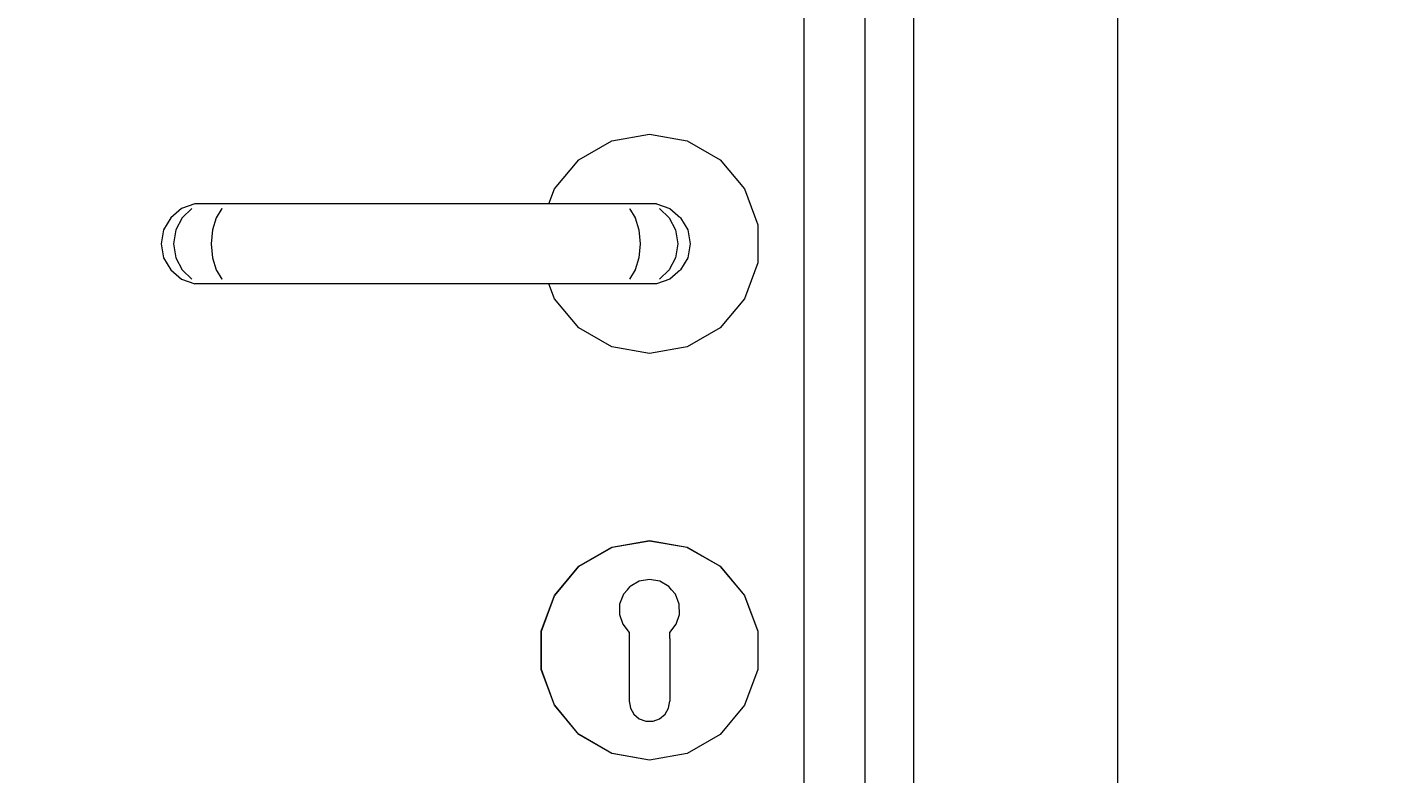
# Model space of a CAD drawing. Header units: millimetres. Extents: x -310 to 171125, y -3027 to 55843.
# Drawn here: x 130254.3 to 130587.9, y 36265.2 to 36448.9 of the extents above; entities that cross this region are included whole.
import ezdxf

# ---------------------------------------------------------------- set-up
doc = ezdxf.new("R2010")
doc.units = ezdxf.units.MM
doc.header["$MEASUREMENT"] = 0
doc.set_wipeout_variables(frame=1)
doc.linetypes.add('Wipeout_Contour', pattern=[1000, 0, -1000])
doc.layers.add('Dimensioning - General', color=7, linetype='Continuous')
doc.layers.add('Structural - Bearing', color=7, linetype='Continuous')
for name, color, linetype, lineweight, true_color in [('Dimensioning - General_Pen_No__61', 7, 'Continuous', 20, 0x6a6a6a), ('Dimensioning - General_Pen_No__88', 7, 'Continuous', 20, 0xfd4435), ('Structural - Bearing_Pen_No__82', 7, 'Continuous', 20, 0xaaaaaa)]:
    doc.layers.add(name, color=color, linetype=linetype, lineweight=lineweight, true_color=true_color)
doc.layers.get('0').off()
doc.styles.add('GENERATED_STYLE_6', font='calibril.ttf')
doc.dimstyles.new('GENERATED_STYLE__1', dxfattribs={"dimtxt": 195.999997, "dimasz": 106.4, "dimexe": 0.18, "dimexo": 0.0625, "dimgap": 0.09, "dimtad": 1, "dimdec": 0, "dimlfac": 0.1, "dimzin": 0, "dimdsep": 46, "dimtxsty": 'GENERATED_STYLE_6', "dimblk": 'ARROWHEAD_2', "dimblk1": 'ARROWHEAD_2', "dimblk2": 'ARROWHEAD_2', "dimcen": 0.09, "dimse1": 1, "dimse2": 1, "dimclrd": 256, "dimclre": 256, "dimclrt": 256, "dimadec": 0, "dimazin": 0, "dimtfac": 1, "dimtdec": 4, "dimtmove": 0, "dimatfit": 3, "dimfxl": 1, "dimtolj": 1, "dimtzin": 0, "dimarcsym": 0})

# ---------------------------------------------------------------- blocks, each defined once
blk = doc.blocks.new('*D97')
at = {"layer": 'Dimensioning - General_Pen_No__61', "color": 251, "linetype": 'Continuous', "lineweight": 20, "true_color": 0x6a6a6a, "transparency": 16777216}
for p, q in [((134582.88, 38036.02), (134722.88, 37955.19)), ((134757.88, 37995.6), (134547.88, 37995.6)), ((134652.88, 35295.6), (134652.88, 37995.6)), ((134582.88, 35336.02), (134722.88, 35255.19)), ((134757.88, 35295.6), (134547.88, 35295.6))]:
    blk.add_line(p, q, dxfattribs=at)
at = {"layer": 'Dimensioning - General_Pen_No__88', "color": 20, "lineweight": 20, "true_color": 0xfd4435, "transparency": 16777216, "char_height": 196, "attachment_point": 7, "rotation": 90, "style": 'GENERATED_STYLE_6'}
for s, insert in [('\\A1;{\\pql;\\fCalibri Light|b0|i0|c0|p34;20}', (134613.68, 37637.36)), ('\\A1;{\\pql;\\fCalibri Light|b0|i0|c0|p34;270}', (134613.68, 36407.27))]:
    blk.add_mtext(s, dxfattribs=dict(at, insert=insert))
blk = doc.blocks.new('ARROWHEAD_2')
at = {"color": 0, "linetype": 'Continuous', "lineweight": 0}
for p, q in [((-0.3781, -0.655), (0.3781, 0.655)), ((0, 0), (-1, 0))]:
    blk.add_line(p, q, dxfattribs=at)
blk = doc.blocks.new('*D140')
at = {"layer": 'Dimensioning - General_Pen_No__61', "color": 251, "linetype": 'Continuous', "lineweight": 20, "true_color": 0x6a6a6a, "transparency": 16777216}
for p, q in [((135132.88, 38036.02), (135272.88, 37955.19)), ((135307.88, 37995.6), (135097.88, 37995.6)), ((135202.88, 35295.6), (135202.88, 37995.6)), ((135132.88, 35336.02), (135272.88, 35255.19)), ((135307.88, 35295.6), (135097.88, 35295.6))]:
    blk.add_line(p, q, dxfattribs=at)
at = {"layer": 'Dimensioning - General_Pen_No__88', "color": 20, "lineweight": 20, "true_color": 0xfd4435, "transparency": 16777216, "char_height": 196, "attachment_point": 7, "rotation": 90, "style": 'GENERATED_STYLE_6'}
for s, insert in [('\\A1;{\\pql;\\fCalibri Light|b0|i0|c0|p34;20}', (135163.68, 37637.36)), ('\\A1;{\\pql;\\fCalibri Light|b0|i0|c0|p34;270}', (135163.68, 36407.27))]:
    blk.add_mtext(s, dxfattribs=dict(at, insert=insert))
blk = doc.blocks.new('*D162')
at = {"layer": 'Dimensioning - General_Pen_No__61', "color": 251, "linetype": 'Continuous', "lineweight": 20, "true_color": 0x6a6a6a, "transparency": 16777216}
for p, q in [((135682.88, 38236.02), (135822.88, 38155.19)), ((135857.88, 38195.6), (135647.88, 38195.6)), ((135752.88, 35295.6), (135752.88, 38195.6)), ((135682.88, 35336.02), (135822.88, 35255.19)), ((135857.88, 35295.6), (135647.88, 35295.6))]:
    blk.add_line(p, q, dxfattribs=at)
at = {"layer": 'Dimensioning - General_Pen_No__88', "color": 20, "lineweight": 20, "true_color": 0xfd4435, "transparency": 16777216, "insert": (135713.68, 36507.27), "char_height": 196, "attachment_point": 7, "rotation": 90, "style": 'GENERATED_STYLE_6'}
blk.add_mtext('\\A1;{\\pql;\\fCalibri Light|b0|i0|c0|p34;290}', dxfattribs=at)

msp = doc.modelspace()

# ---------------------------------------------------------------- wipeouts: each hides what was drawn before it
at = {"color": 254, "linetype": 'Wipeout_Contour', "lineweight": 0, "ltscale": 541849.057373}
msp.add_wipeout([(130460.21, 35395.6), (130472.21, 35395.6), (130472.21, 37482.6), (130460.21, 37470.6)], dxfattribs=at).dxf.layer = 'Structural - Bearing'
at = {"color": 254, "linetype": 'Wipeout_Contour', "lineweight": 0, "ltscale": 3655611.15110622}
msp.add_wipeout([(130382.5, 36385.76), (130383.83, 36382.1), (130389.85, 36374.92), (130397.97, 36370.23), (130407.21, 36368.6), (130416.44, 36370.23), (130424.56, 36374.92), (130430.59, 36382.1), (130433.8, 36390.92), (130433.8, 36400.29), (130430.59, 36409.1), (130424.56, 36416.29), (130416.44, 36420.98), (130407.21, 36422.6), (130397.97, 36420.98), (130389.85, 36416.29), (130383.83, 36409.1), (130382.5, 36405.45), (130408.94, 36405.45), (130412.21, 36404.26), (130414.87, 36402.03), (130416.6, 36399.02), (130417.21, 36395.6), (130416.6, 36392.18), (130414.87, 36389.18), (130412.21, 36386.94), (130408.94, 36385.76)], dxfattribs=at).dxf.layer = 'Structural - Bearing'
at = {"color": 254, "linetype": 'Wipeout_Contour', "lineweight": 0, "ltscale": 947515.724329}
msp.add_wipeout([(130389.92, 36316.21), (130399.84, 36304.39), (130399.82, 36304.44), (130399.88, 36307), (130400.79, 36309.39), (130401.78, 36310.53), (130398.01, 36320.88)], dxfattribs=at).dxf.layer = 'Structural - Bearing'
at = {"color": 254, "linetype": 'Wipeout_Contour', "lineweight": 0, "ltscale": 676758.233896}
msp.add_wipeout([(130402.21, 36289.65), (130389.92, 36275), (130398.01, 36270.33), (130402.35, 36282.27), (130402.21, 36283.1)], dxfattribs=at).dxf.layer = 'Structural - Bearing'

# ---------------------------------------------------------------- next in the draw order: linework, layer by layer
at = {"layer": 'Structural - Bearing_Pen_No__82', "color": 253, "linetype": 'Continuous', "lineweight": 20, "true_color": 0xaaaaaa}
for p, q in [((130397.97, 36420.98), (130407.21, 36422.6)), ((130407.21, 36422.6), (130416.44, 36420.98)), ((130389.85, 36416.29), (130397.97, 36420.98)), ((130416.44, 36420.98), (130424.56, 36416.29)), ((130383.83, 36409.1), (130389.85, 36416.29)), ((130424.56, 36416.29), (130430.59, 36409.1)), ((130430.59, 36409.1), (130433.8, 36400.29)), ((130433.8, 36400.29), (130433.8, 36390.92)), ((130433.8, 36390.92), (130430.59, 36382.1)), ((130389.85, 36374.92), (130383.83, 36382.1)), ((130430.59, 36382.1), (130424.56, 36374.92)), ((130397.97, 36370.23), (130389.85, 36374.92)), ((130424.56, 36374.92), (130416.44, 36370.23)), ((130407.21, 36368.6), (130397.97, 36370.23)), ((130416.44, 36370.23), (130407.21, 36368.6))]:
    msp.add_line(p, q, dxfattribs=at)

# ---------------------------------------------------------------- next in the draw order: wipeouts: each hides what was drawn before it
at = {"color": 254, "linetype": 'Wipeout_Contour', "lineweight": 0, "ltscale": 541985.60323}
msp.add_wipeout([(130522.21, 35395.6), (130522.21, 37532.6), (130472.21, 37482.6), (130472.21, 35395.6)], dxfattribs=at).dxf.layer = 'Structural - Bearing'
at = {"color": 254, "linetype": 'Wipeout_Contour', "lineweight": 0, "ltscale": 541785.456741}
msp.add_wipeout([(130445.21, 37455.6), (130445.21, 35395.6), (130460.21, 35395.6), (130460.21, 37455.6)], dxfattribs=at).dxf.layer = 'Structural - Bearing'
at = {"color": 254, "linetype": 'Wipeout_Contour', "lineweight": 0, "ltscale": 541581.811175}
msp.add_wipeout([(130408.94, 36405.45), (130406.76, 36405.45), (130409.68, 36404.26), (130412.21, 36404.26)], dxfattribs=at).dxf.layer = 'Structural - Bearing'
at = {"color": 254, "linetype": 'Wipeout_Contour', "lineweight": 0, "ltscale": 541593.105567}
msp.add_wipeout([(130414.16, 36395.6), (130413.62, 36392.18), (130416.6, 36392.18), (130417.21, 36395.6)], dxfattribs=at).dxf.layer = 'Structural - Bearing'
at = {"color": 254, "linetype": 'Wipeout_Contour', "lineweight": 0, "ltscale": 812135.669489}
msp.add_wipeout([(130389.92, 36316.21), (130383.91, 36309.05), (130402.21, 36298.49), (130402.21, 36300), (130400.63, 36302.02), (130399.84, 36304.39)], dxfattribs=at).dxf.layer = 'Structural - Bearing'
at = {"color": 254, "linetype": 'Wipeout_Contour', "lineweight": 0, "ltscale": 541395.483141}
msp.add_wipeout([(130383.91, 36282.15), (130389.92, 36275), (130402.21, 36289.65), (130402.21, 36292.72)], dxfattribs=at).dxf.layer = 'Structural - Bearing'

# ---------------------------------------------------------------- next in the draw order: linework, layer by layer
at = {"layer": 'Structural - Bearing_Pen_No__82', "color": 253, "linetype": 'Continuous', "lineweight": 20, "true_color": 0xaaaaaa}
for p, q in [((130522.21, 37532.6), (130522.21, 35395.6)), ((130472.21, 35395.6), (130472.21, 37482.6)), ((130460.21, 35395.6), (130460.21, 37470.6)), ((130445.21, 35395.6), (130445.21, 37455.6))]:
    msp.add_line(p, q, dxfattribs=at)

# ---------------------------------------------------------------- next in the draw order: wipeouts: each hides what was drawn before it
at = {"color": 254, "linetype": 'Wipeout_Contour', "lineweight": 0, "ltscale": 541590.785007}
msp.add_wipeout([(130409.68, 36404.26), (130412.07, 36402.03), (130414.87, 36402.03), (130412.21, 36404.26)], dxfattribs=at).dxf.layer = 'Structural - Bearing'
at = {"color": 254, "linetype": 'Wipeout_Contour', "lineweight": 0, "ltscale": 541585.397662}
msp.add_wipeout([(130413.62, 36392.18), (130412.07, 36389.18), (130414.87, 36389.18), (130416.6, 36392.18)], dxfattribs=at).dxf.layer = 'Structural - Bearing'
at = {"color": 254, "linetype": 'Wipeout_Contour', "lineweight": 0, "ltscale": 541429.494451}
msp.add_wipeout([(130389.85, 36316.29), (130389.92, 36316.21), (130398.01, 36320.88), (130397.97, 36320.98)], dxfattribs=at).dxf.layer = 'Structural - Bearing'
at = {"color": 254, "linetype": 'Wipeout_Contour', "lineweight": 0, "ltscale": 541392.508649}
msp.add_wipeout([(130402.21, 36294.72), (130380.72, 36290.93), (130383.91, 36282.15), (130402.21, 36292.72)], dxfattribs=at).dxf.layer = 'Structural - Bearing'

# ---------------------------------------------------------------- next in the draw order: wipeouts: each hides what was drawn before it
at = {"color": 254, "linetype": 'Wipeout_Contour', "lineweight": 0, "ltscale": 541564.305465}
msp.add_wipeout([(130400.61, 36405.45), (130402.3, 36404.26), (130409.68, 36404.26), (130406.76, 36405.45)], dxfattribs=at).dxf.layer = 'Structural - Bearing'
at = {"color": 254, "linetype": 'Wipeout_Contour', "lineweight": 0, "ltscale": 541595.986539}
msp.add_wipeout([(130412.07, 36402.03), (130413.62, 36399.02), (130416.6, 36399.02), (130414.87, 36402.03)], dxfattribs=at).dxf.layer = 'Structural - Bearing'
at = {"color": 254, "linetype": 'Wipeout_Contour', "lineweight": 0, "ltscale": 541574.561673}
msp.add_wipeout([(130409.68, 36386.94), (130412.21, 36386.94), (130414.87, 36389.18), (130412.07, 36389.18)], dxfattribs=at).dxf.layer = 'Structural - Bearing'
at = {"color": 254, "linetype": 'Wipeout_Contour', "lineweight": 0, "ltscale": 812193.52834}
msp.add_wipeout([(130402.46, 36311.33), (130404.69, 36312.59), (130407.21, 36313.03), (130407.21, 36322.5), (130398.01, 36320.88), (130401.78, 36310.53)], dxfattribs=at).dxf.layer = 'Structural - Bearing'
at = {"color": 254, "linetype": 'Wipeout_Contour', "lineweight": 0, "ltscale": 1082846.648923658}
msp.add_wipeout([(130402.51, 36281.39), (130402.35, 36282.27), (130398.01, 36270.33), (130407.21, 36268.7), (130407.21, 36278.18), (130406.34, 36278.18), (130404.71, 36278.77), (130403.38, 36279.89)], dxfattribs=at).dxf.layer = 'Structural - Bearing'

# ---------------------------------------------------------------- next in the draw order: wipeouts: each hides what was drawn before it
at = {"color": 254, "linetype": 'Wipeout_Contour', "lineweight": 0, "ltscale": 541570.503591}
msp.add_wipeout([(130402.3, 36404.26), (130403.67, 36402.03), (130412.07, 36402.03), (130409.68, 36404.26)], dxfattribs=at).dxf.layer = 'Structural - Bearing'
at = {"color": 254, "linetype": 'Wipeout_Contour', "lineweight": 0, "ltscale": 541596.783018}
msp.add_wipeout([(130413.62, 36399.02), (130414.16, 36395.6), (130417.21, 36395.6), (130416.6, 36399.02)], dxfattribs=at).dxf.layer = 'Structural - Bearing'
at = {"color": 254, "linetype": 'Wipeout_Contour', "lineweight": 0, "ltscale": 541561.909925}
msp.add_wipeout([(130412.21, 36386.94), (130409.68, 36386.94), (130406.76, 36385.76), (130408.94, 36385.76)], dxfattribs=at).dxf.layer = 'Structural - Bearing'
at = {"color": 254, "linetype": 'Wipeout_Contour', "lineweight": 0, "ltscale": 541466.25379}
msp.add_wipeout([(130407.21, 36322.6), (130397.97, 36320.98), (130398.01, 36320.88), (130407.21, 36322.5)], dxfattribs=at).dxf.layer = 'Structural - Bearing'
at = {"color": 254, "linetype": 'Wipeout_Contour', "lineweight": 0, "ltscale": 541403.959954}
msp.add_wipeout([(130383.91, 36309.05), (130380.72, 36300.28), (130402.21, 36296.49), (130402.21, 36298.49)], dxfattribs=at).dxf.layer = 'Structural - Bearing'
at = {"color": 254, "linetype": 'Wipeout_Contour', "lineweight": 0, "ltscale": 1082898.923368765}
msp.add_wipeout([(130408.08, 36278.18), (130407.21, 36278.18), (130407.21, 36268.7), (130416.41, 36270.33), (130412.06, 36282.27), (130411.91, 36281.39), (130411.04, 36279.89), (130409.71, 36278.77)], dxfattribs=at).dxf.layer = 'Structural - Bearing'
at = {"color": 254, "linetype": 'Wipeout_Contour', "lineweight": 0, "ltscale": 541380.187939}
msp.add_wipeout([(130397.97, 36270.23), (130398.01, 36270.33), (130389.92, 36275), (130389.85, 36274.92)], dxfattribs=at).dxf.layer = 'Structural - Bearing'

# ---------------------------------------------------------------- next in the draw order: linework, layer by layer
at = {"layer": 'Structural - Bearing_Pen_No__82', "color": 253, "linetype": 'Continuous', "lineweight": 20, "true_color": 0xaaaaaa}
for p, q in [((130408.94, 36405.45), (130406.76, 36405.45)), ((130408.94, 36405.45), (130412.21, 36404.26)), ((130416.6, 36399.02), (130417.21, 36395.6)), ((130417.21, 36395.6), (130416.6, 36392.18))]:
    msp.add_line(p, q, dxfattribs=at)

# ---------------------------------------------------------------- next in the draw order: wipeouts: each hides what was drawn before it
at = {"color": 254, "linetype": 'Wipeout_Contour', "lineweight": 0, "ltscale": 541534.310259}
msp.add_wipeout([(130392.44, 36405.45), (130392.87, 36404.26), (130402.3, 36404.26), (130400.61, 36405.45)], dxfattribs=at).dxf.layer = 'Structural - Bearing'
at = {"color": 254, "linetype": 'Wipeout_Contour', "lineweight": 0, "ltscale": 541573.639463}
msp.add_wipeout([(130412.07, 36402.03), (130403.67, 36402.03), (130404.57, 36399.02), (130413.62, 36399.02)], dxfattribs=at).dxf.layer = 'Structural - Bearing'
at = {"color": 254, "linetype": 'Wipeout_Contour', "lineweight": 0, "ltscale": 541569.651817}
msp.add_wipeout([(130414.16, 36395.6), (130404.88, 36395.6), (130404.57, 36392.18), (130413.62, 36392.18)], dxfattribs=at).dxf.layer = 'Structural - Bearing'
at = {"color": 254, "linetype": 'Wipeout_Contour', "lineweight": 0, "ltscale": 812236.916107}
msp.add_wipeout([(130409.73, 36312.59), (130411.95, 36311.33), (130412.64, 36310.53), (130416.41, 36320.88), (130407.21, 36322.5), (130407.21, 36313.03)], dxfattribs=at).dxf.layer = 'Structural - Bearing'
at = {"color": 254, "linetype": 'Wipeout_Contour', "lineweight": 0, "ltscale": 541395.927614}
msp.add_wipeout([(130383.83, 36309.1), (130383.91, 36309.05), (130389.92, 36316.21), (130389.85, 36316.29)], dxfattribs=at).dxf.layer = 'Structural - Bearing'
at = {"color": 254, "linetype": 'Wipeout_Contour', "lineweight": 0, "ltscale": 541395.298753}
msp.add_wipeout([(130380.72, 36290.93), (130402.21, 36294.72), (130402.21, 36296.49), (130380.72, 36300.28)], dxfattribs=at).dxf.layer = 'Structural - Bearing'
at = {"color": 254, "linetype": 'Wipeout_Contour', "lineweight": 0, "ltscale": 676840.068778}
msp.add_wipeout([(130424.5, 36275), (130412.21, 36289.65), (130412.21, 36283.1), (130412.06, 36282.27), (130416.41, 36270.33)], dxfattribs=at).dxf.layer = 'Structural - Bearing'
at = {"color": 254, "linetype": 'Wipeout_Contour', "lineweight": 0, "ltscale": 541359.329719}
msp.add_wipeout([(130389.85, 36274.92), (130389.92, 36275), (130383.91, 36282.15), (130383.83, 36282.1)], dxfattribs=at).dxf.layer = 'Structural - Bearing'
at = {"color": 254, "linetype": 'Wipeout_Contour', "lineweight": 0, "ltscale": 541410.187519}
msp.add_wipeout([(130397.97, 36270.23), (130407.21, 36268.6), (130407.21, 36268.7), (130398.01, 36270.33)], dxfattribs=at).dxf.layer = 'Structural - Bearing'

# ---------------------------------------------------------------- next in the draw order: linework, layer by layer
at = {"layer": 'Structural - Bearing_Pen_No__82', "color": 253, "linetype": 'Continuous', "lineweight": 20, "true_color": 0xaaaaaa}
for p, q in [((130409.68, 36404.26), (130412.07, 36402.03)), ((130412.21, 36404.26), (130414.87, 36402.03)), ((130389.85, 36316.29), (130397.97, 36320.98)), ((130397.97, 36270.23), (130389.85, 36274.92))]:
    msp.add_line(p, q, dxfattribs=at)

# ---------------------------------------------------------------- next in the draw order: wipeouts: each hides what was drawn before it
at = {"color": 254, "linetype": 'Wipeout_Contour', "lineweight": 0, "ltscale": 541536.144073}
msp.add_wipeout([(130392.87, 36404.26), (130393.22, 36402.03), (130403.67, 36402.03), (130402.3, 36404.26)], dxfattribs=at).dxf.layer = 'Structural - Bearing'
at = {"color": 254, "linetype": 'Wipeout_Contour', "lineweight": 0, "ltscale": 541573.329425}
msp.add_wipeout([(130413.62, 36399.02), (130404.57, 36399.02), (130404.88, 36395.6), (130414.16, 36395.6)], dxfattribs=at).dxf.layer = 'Structural - Bearing'
at = {"color": 254, "linetype": 'Wipeout_Contour', "lineweight": 0, "ltscale": 541563.050153}
msp.add_wipeout([(130413.62, 36392.18), (130404.57, 36392.18), (130403.67, 36389.18), (130412.07, 36389.18)], dxfattribs=at).dxf.layer = 'Structural - Bearing'
at = {"color": 254, "linetype": 'Wipeout_Contour', "lineweight": 0, "ltscale": 541501.778808}
msp.add_wipeout([(130407.21, 36322.6), (130407.21, 36322.5), (130416.41, 36320.88), (130416.44, 36320.98)], dxfattribs=at).dxf.layer = 'Structural - Bearing'
at = {"color": 254, "linetype": 'Wipeout_Contour', "lineweight": 0, "ltscale": 541369.602842}
msp.add_wipeout([(130380.62, 36300.29), (130380.72, 36300.28), (130383.91, 36309.05), (130383.83, 36309.1)], dxfattribs=at).dxf.layer = 'Structural - Bearing'
at = {"color": 254, "linetype": 'Wipeout_Contour', "lineweight": 0, "ltscale": 541350.129821}
msp.add_wipeout([(130383.83, 36282.1), (130383.91, 36282.15), (130380.72, 36290.93), (130380.62, 36290.92)], dxfattribs=at).dxf.layer = 'Structural - Bearing'
at = {"color": 254, "linetype": 'Wipeout_Contour', "lineweight": 0, "ltscale": 541445.716088}
msp.add_wipeout([(130416.44, 36270.23), (130416.41, 36270.33), (130407.21, 36268.7), (130407.21, 36268.6)], dxfattribs=at).dxf.layer = 'Structural - Bearing'

# ---------------------------------------------------------------- next in the draw order: linework, layer by layer
at = {"layer": 'Structural - Bearing_Pen_No__82', "color": 253, "linetype": 'Continuous', "lineweight": 20, "true_color": 0xaaaaaa}
for p, q in [((130406.76, 36405.45), (130400.61, 36405.45)), ((130412.07, 36402.03), (130413.62, 36399.02)), ((130414.87, 36402.03), (130416.6, 36399.02)), ((130413.62, 36399.02), (130414.16, 36395.6)), ((130414.16, 36395.6), (130413.62, 36392.18)), ((130416.6, 36392.18), (130414.87, 36389.18)), ((130397.97, 36320.98), (130407.21, 36322.6)), ((130383.83, 36309.1), (130389.85, 36316.29)), ((130389.85, 36274.92), (130383.83, 36282.1)), ((130407.21, 36268.6), (130397.97, 36270.23))]:
    msp.add_line(p, q, dxfattribs=at)

# ---------------------------------------------------------------- next in the draw order: wipeouts: each hides what was drawn before it
at = {"color": 254, "linetype": 'Wipeout_Contour', "lineweight": 0, "ltscale": 541361.423779}
msp.add_wipeout([(130392.44, 36405.45), (130311.98, 36405.45), (130311.55, 36404.26), (130392.87, 36404.26)], dxfattribs=at).dxf.layer = 'Structural - Bearing'
at = {"color": 254, "linetype": 'Wipeout_Contour', "lineweight": 0, "ltscale": 541536.041331}
msp.add_wipeout([(130393.22, 36402.03), (130393.45, 36399.02), (130404.57, 36399.02), (130403.67, 36402.03)], dxfattribs=at).dxf.layer = 'Structural - Bearing'
at = {"color": 254, "linetype": 'Wipeout_Contour', "lineweight": 0, "ltscale": 541530.333007}
msp.add_wipeout([(130393.52, 36395.6), (130393.45, 36392.18), (130404.57, 36392.18), (130404.88, 36395.6)], dxfattribs=at).dxf.layer = 'Structural - Bearing'
at = {"color": 254, "linetype": 'Wipeout_Contour', "lineweight": 0, "ltscale": 541554.279654}
msp.add_wipeout([(130403.67, 36389.18), (130402.3, 36386.94), (130409.68, 36386.94), (130412.07, 36389.18)], dxfattribs=at).dxf.layer = 'Structural - Bearing'
at = {"color": 254, "linetype": 'Wipeout_Contour', "lineweight": 0, "ltscale": 947635.258168}
msp.add_wipeout([(130413.62, 36309.39), (130414.54, 36307), (130414.6, 36304.44), (130414.58, 36304.39), (130424.5, 36316.21), (130416.41, 36320.88), (130412.64, 36310.53)], dxfattribs=at).dxf.layer = 'Structural - Bearing'
at = {"color": 254, "linetype": 'Wipeout_Contour', "lineweight": 0, "ltscale": 541353.700853}
msp.add_wipeout([(130380.62, 36290.92), (130380.72, 36290.93), (130380.72, 36300.28), (130380.62, 36300.29)], dxfattribs=at).dxf.layer = 'Structural - Bearing'

# ---------------------------------------------------------------- next in the draw order: linework, layer by layer
at = {"layer": 'Structural - Bearing_Pen_No__82', "color": 253, "linetype": 'Continuous', "lineweight": 20, "true_color": 0xaaaaaa}
for p, q in [((130402.3, 36404.26), (130403.67, 36402.03)), ((130413.62, 36392.18), (130412.07, 36389.18)), ((130414.87, 36389.18), (130412.21, 36386.94)), ((130380.62, 36300.29), (130383.83, 36309.1)), ((130380.62, 36290.92), (130380.62, 36300.29)), ((130383.83, 36282.1), (130380.62, 36290.92))]:
    msp.add_line(p, q, dxfattribs=at)

# ---------------------------------------------------------------- next in the draw order: wipeouts: each hides what was drawn before it
at = {"color": 254, "linetype": 'Wipeout_Contour', "lineweight": 0, "ltscale": 541359.583879}
msp.add_wipeout([(130392.87, 36404.26), (130311.55, 36404.26), (130311.2, 36402.03), (130393.22, 36402.03)], dxfattribs=at).dxf.layer = 'Structural - Bearing'
at = {"color": 254, "linetype": 'Wipeout_Contour', "lineweight": 0, "ltscale": 541534.010879}
msp.add_wipeout([(130393.45, 36399.02), (130393.52, 36395.6), (130404.88, 36395.6), (130404.57, 36399.02)], dxfattribs=at).dxf.layer = 'Structural - Bearing'
at = {"color": 254, "linetype": 'Wipeout_Contour', "lineweight": 0, "ltscale": 541525.451293}
msp.add_wipeout([(130393.22, 36389.18), (130403.67, 36389.18), (130404.57, 36392.18), (130393.45, 36392.18)], dxfattribs=at).dxf.layer = 'Structural - Bearing'
at = {"color": 254, "linetype": 'Wipeout_Contour', "lineweight": 0, "ltscale": 541544.403574}
msp.add_wipeout([(130400.61, 36385.76), (130406.76, 36385.76), (130409.68, 36386.94), (130402.3, 36386.94)], dxfattribs=at).dxf.layer = 'Structural - Bearing'
at = {"color": 254, "linetype": 'Wipeout_Contour', "lineweight": 0, "ltscale": 541531.771845}
msp.add_wipeout([(130416.44, 36320.98), (130416.41, 36320.88), (130424.5, 36316.21), (130424.56, 36316.29)], dxfattribs=at).dxf.layer = 'Structural - Bearing'

# ---------------------------------------------------------------- next in the draw order: linework, layer by layer
at = {"layer": 'Structural - Bearing_Pen_No__82', "color": 253, "linetype": 'Continuous', "lineweight": 20, "true_color": 0xaaaaaa}
for p, q in [((130382.5, 36405.45), (130383.83, 36409.1)), ((130400.61, 36405.45), (130392.44, 36405.45)), ((130403.67, 36402.03), (130404.57, 36399.02)), ((130404.57, 36399.02), (130404.88, 36395.6)), ((130404.88, 36395.6), (130404.57, 36392.18)), ((130412.07, 36389.18), (130409.68, 36386.94)), ((130408.94, 36385.76), (130406.76, 36385.76)), ((130412.21, 36386.94), (130408.94, 36385.76)), ((130407.21, 36322.6), (130416.44, 36320.98))]:
    msp.add_line(p, q, dxfattribs=at)

# ---------------------------------------------------------------- next in the draw order: wipeouts: each hides what was drawn before it
at = {"color": 254, "linetype": 'Wipeout_Contour', "lineweight": 0, "ltscale": 541188.538418}
msp.add_wipeout([(130311.98, 36405.45), (130303.81, 36405.45), (130302.12, 36404.26), (130311.55, 36404.26)], dxfattribs=at).dxf.layer = 'Structural - Bearing'
at = {"color": 254, "linetype": 'Wipeout_Contour', "lineweight": 0, "ltscale": 541356.765116}
msp.add_wipeout([(130393.22, 36402.03), (130311.2, 36402.03), (130310.97, 36399.02), (130393.45, 36399.02)], dxfattribs=at).dxf.layer = 'Structural - Bearing'
at = {"color": 254, "linetype": 'Wipeout_Contour', "lineweight": 0, "ltscale": 541349.628526}
msp.add_wipeout([(130393.52, 36395.6), (130310.89, 36395.6), (130310.97, 36392.18), (130393.45, 36392.18)], dxfattribs=at).dxf.layer = 'Structural - Bearing'
at = {"color": 254, "linetype": 'Wipeout_Contour', "lineweight": 0, "ltscale": 541519.919115}
msp.add_wipeout([(130393.22, 36389.18), (130392.87, 36386.94), (130402.3, 36386.94), (130403.67, 36389.18)], dxfattribs=at).dxf.layer = 'Structural - Bearing'
at = {"color": 254, "linetype": 'Wipeout_Contour', "lineweight": 0, "ltscale": 812262.158146}
msp.add_wipeout([(130413.79, 36302.02), (130412.21, 36300), (130412.21, 36298.49), (130430.5, 36309.05), (130424.5, 36316.21), (130414.58, 36304.39)], dxfattribs=at).dxf.layer = 'Structural - Bearing'

# ---------------------------------------------------------------- next in the draw order: linework, layer by layer
at = {"layer": 'Structural - Bearing_Pen_No__82', "color": 253, "linetype": 'Continuous', "lineweight": 20, "true_color": 0xaaaaaa}
msp.add_line((130404.57, 36392.18), (130403.67, 36389.18), dxfattribs=at)

# ---------------------------------------------------------------- next in the draw order: wipeouts: each hides what was drawn before it
at = {"color": 254, "linetype": 'Wipeout_Contour', "lineweight": 0, "ltscale": 541183.024904}
msp.add_wipeout([(130311.55, 36404.26), (130302.12, 36404.26), (130300.74, 36402.03), (130311.2, 36402.03)], dxfattribs=at).dxf.layer = 'Structural - Bearing'
at = {"color": 254, "linetype": 'Wipeout_Contour', "lineweight": 0, "ltscale": 541353.307624}
msp.add_wipeout([(130393.45, 36399.02), (130310.97, 36399.02), (130310.89, 36395.6), (130393.52, 36395.6)], dxfattribs=at).dxf.layer = 'Structural - Bearing'
at = {"color": 254, "linetype": 'Wipeout_Contour', "lineweight": 0, "ltscale": 541346.171576}
msp.add_wipeout([(130393.45, 36392.18), (130310.97, 36392.18), (130311.2, 36389.18), (130393.22, 36389.18)], dxfattribs=at).dxf.layer = 'Structural - Bearing'
at = {"color": 254, "linetype": 'Wipeout_Contour', "lineweight": 0, "ltscale": 541514.407271}
msp.add_wipeout([(130392.87, 36386.94), (130392.44, 36385.76), (130400.61, 36385.76), (130402.3, 36386.94)], dxfattribs=at).dxf.layer = 'Structural - Bearing'
at = {"color": 254, "linetype": 'Wipeout_Contour', "lineweight": 0, "ltscale": 541552.623631}
msp.add_wipeout([(130424.56, 36316.29), (130424.5, 36316.21), (130430.5, 36309.05), (130430.59, 36309.1)], dxfattribs=at).dxf.layer = 'Structural - Bearing'

# ---------------------------------------------------------------- next in the draw order: linework, layer by layer
at = {"layer": 'Structural - Bearing_Pen_No__82', "color": 253, "linetype": 'Continuous', "lineweight": 20, "true_color": 0xaaaaaa}
for p, q in [((130392.44, 36405.45), (130311.98, 36405.45)), ((130403.67, 36389.18), (130402.3, 36386.94)), ((130406.76, 36385.76), (130400.61, 36385.76)), ((130416.44, 36320.98), (130424.56, 36316.29))]:
    msp.add_line(p, q, dxfattribs=at)

# ---------------------------------------------------------------- next in the draw order: wipeouts: each hides what was drawn before it
at = {"color": 254, "linetype": 'Wipeout_Contour', "lineweight": 0, "ltscale": 541158.544839}
msp.add_wipeout([(130297.66, 36405.45), (130294.73, 36404.26), (130302.12, 36404.26), (130303.81, 36405.45)], dxfattribs=at).dxf.layer = 'Structural - Bearing'
at = {"color": 254, "linetype": 'Wipeout_Contour', "lineweight": 0, "ltscale": 541177.490254}
msp.add_wipeout([(130311.2, 36402.03), (130300.74, 36402.03), (130299.84, 36399.02), (130310.97, 36399.02)], dxfattribs=at).dxf.layer = 'Structural - Bearing'
at = {"color": 254, "linetype": 'Wipeout_Contour', "lineweight": 0, "ltscale": 541168.925485}
msp.add_wipeout([(130310.89, 36395.6), (130299.53, 36395.6), (130299.84, 36392.18), (130310.97, 36392.18)], dxfattribs=at).dxf.layer = 'Structural - Bearing'
at = {"color": 254, "linetype": 'Wipeout_Contour', "lineweight": 0, "ltscale": 541343.353635}
msp.add_wipeout([(130393.22, 36389.18), (130311.2, 36389.18), (130311.55, 36386.94), (130392.87, 36386.94)], dxfattribs=at).dxf.layer = 'Structural - Bearing'
at = {"color": 254, "linetype": 'Wipeout_Contour', "lineweight": 0, "ltscale": 541519.440923}
msp.add_wipeout([(130412.21, 36298.49), (130412.21, 36296.49), (130433.7, 36300.28), (130430.5, 36309.05)], dxfattribs=at).dxf.layer = 'Structural - Bearing'

# ---------------------------------------------------------------- next in the draw order: linework, layer by layer
at = {"layer": 'Structural - Bearing_Pen_No__82', "color": 253, "linetype": 'Continuous', "lineweight": 20, "true_color": 0xaaaaaa}
msp.add_line((130311.98, 36405.45), (130303.81, 36405.45), dxfattribs=at)

# ---------------------------------------------------------------- next in the draw order: wipeouts: each hides what was drawn before it
at = {"color": 254, "linetype": 'Wipeout_Contour', "lineweight": 0, "ltscale": 541148.667331}
msp.add_wipeout([(130294.73, 36404.26), (130292.35, 36402.03), (130300.74, 36402.03), (130302.12, 36404.26)], dxfattribs=at).dxf.layer = 'Structural - Bearing'
at = {"color": 254, "linetype": 'Wipeout_Contour', "lineweight": 0, "ltscale": 541172.605808}
msp.add_wipeout([(130310.97, 36399.02), (130299.84, 36399.02), (130299.53, 36395.6), (130310.89, 36395.6)], dxfattribs=at).dxf.layer = 'Structural - Bearing'
at = {"color": 254, "linetype": 'Wipeout_Contour', "lineweight": 0, "ltscale": 541166.893212}
msp.add_wipeout([(130310.97, 36392.18), (130299.84, 36392.18), (130300.74, 36389.18), (130311.2, 36389.18)], dxfattribs=at).dxf.layer = 'Structural - Bearing'
at = {"color": 254, "linetype": 'Wipeout_Contour', "lineweight": 0, "ltscale": 541341.514438}
msp.add_wipeout([(130392.87, 36386.94), (130311.55, 36386.94), (130311.98, 36385.76), (130392.44, 36385.76)], dxfattribs=at).dxf.layer = 'Structural - Bearing'
at = {"color": 254, "linetype": 'Wipeout_Contour', "lineweight": 0, "ltscale": 541561.820196}
msp.add_wipeout([(130430.59, 36309.1), (130430.5, 36309.05), (130433.7, 36300.28), (130433.8, 36300.29)], dxfattribs=at).dxf.layer = 'Structural - Bearing'

# ---------------------------------------------------------------- next in the draw order: linework, layer by layer
at = {"layer": 'Structural - Bearing_Pen_No__82', "color": 253, "linetype": 'Continuous', "lineweight": 20, "true_color": 0xaaaaaa}
for p, q in [((130383.83, 36382.1), (130382.5, 36385.76)), ((130400.61, 36385.76), (130392.44, 36385.76)), ((130424.56, 36316.29), (130430.59, 36309.1))]:
    msp.add_line(p, q, dxfattribs=at)

# ---------------------------------------------------------------- next in the draw order: wipeouts: each hides what was drawn before it
at = {"color": 254, "linetype": 'Wipeout_Contour', "lineweight": 0, "ltscale": 541141.040195}
msp.add_wipeout([(130297.66, 36405.45), (130295.47, 36405.45), (130292.21, 36404.26), (130294.73, 36404.26)], dxfattribs=at).dxf.layer = 'Structural - Bearing'
at = {"color": 254, "linetype": 'Wipeout_Contour', "lineweight": 0, "ltscale": 541139.894252}
msp.add_wipeout([(130300.74, 36402.03), (130292.35, 36402.03), (130290.79, 36399.02), (130299.84, 36399.02)], dxfattribs=at).dxf.layer = 'Structural - Bearing'
at = {"color": 254, "linetype": 'Wipeout_Contour', "lineweight": 0, "ltscale": 541129.608891}
msp.add_wipeout([(130299.53, 36395.6), (130290.25, 36395.6), (130290.79, 36392.18), (130299.84, 36392.18)], dxfattribs=at).dxf.layer = 'Structural - Bearing'
at = {"color": 254, "linetype": 'Wipeout_Contour', "lineweight": 0, "ltscale": 541166.789373}
msp.add_wipeout([(130311.2, 36389.18), (130300.74, 36389.18), (130302.12, 36386.94), (130311.55, 36386.94)], dxfattribs=at).dxf.layer = 'Structural - Bearing'
at = {"color": 254, "linetype": 'Wipeout_Contour', "lineweight": 0, "ltscale": 541516.651466}
msp.add_wipeout([(130412.21, 36296.49), (130412.21, 36294.72), (130433.7, 36290.93), (130433.7, 36300.28)], dxfattribs=at).dxf.layer = 'Structural - Bearing'

# ---------------------------------------------------------------- next in the draw order: linework, layer by layer
at = {"layer": 'Structural - Bearing_Pen_No__82', "color": 253, "linetype": 'Continuous', "lineweight": 20, "true_color": 0xaaaaaa}
for p, q in [((130303.81, 36405.45), (130297.66, 36405.45)), ((130302.12, 36404.26), (130300.74, 36402.03))]:
    msp.add_line(p, q, dxfattribs=at)

# ---------------------------------------------------------------- next in the draw order: wipeouts: each hides what was drawn before it
at = {"color": 254, "linetype": 'Wipeout_Contour', "lineweight": 0, "ltscale": 541128.387201}
msp.add_wipeout([(130289.55, 36402.03), (130292.35, 36402.03), (130294.73, 36404.26), (130292.21, 36404.26)], dxfattribs=at).dxf.layer = 'Structural - Bearing'
at = {"color": 254, "linetype": 'Wipeout_Contour', "lineweight": 0, "ltscale": 541133.289479}
msp.add_wipeout([(130299.84, 36399.02), (130290.79, 36399.02), (130290.25, 36395.6), (130299.53, 36395.6)], dxfattribs=at).dxf.layer = 'Structural - Bearing'
at = {"color": 254, "linetype": 'Wipeout_Contour', "lineweight": 0, "ltscale": 541129.296482}
msp.add_wipeout([(130299.84, 36392.18), (130290.79, 36392.18), (130292.35, 36389.18), (130300.74, 36389.18)], dxfattribs=at).dxf.layer = 'Structural - Bearing'
at = {"color": 254, "linetype": 'Wipeout_Contour', "lineweight": 0, "ltscale": 541168.622722}
msp.add_wipeout([(130311.55, 36386.94), (130302.12, 36386.94), (130303.81, 36385.76), (130311.98, 36385.76)], dxfattribs=at).dxf.layer = 'Structural - Bearing'
at = {"color": 254, "linetype": 'Wipeout_Contour', "lineweight": 0, "ltscale": 541507.993033}
msp.add_wipeout([(130412.21, 36294.72), (130412.21, 36292.72), (130430.5, 36282.15), (130433.7, 36290.93)], dxfattribs=at).dxf.layer = 'Structural - Bearing'

# ---------------------------------------------------------------- next in the draw order: linework, layer by layer
at = {"layer": 'Structural - Bearing_Pen_No__82', "color": 253, "linetype": 'Continuous', "lineweight": 20, "true_color": 0xaaaaaa}
for p, q in [((130295.47, 36405.45), (130292.21, 36404.26)), ((130297.66, 36405.45), (130295.47, 36405.45)), ((130300.74, 36402.03), (130299.84, 36399.02)), ((130299.84, 36399.02), (130299.53, 36395.6)), ((130299.53, 36395.6), (130299.84, 36392.18)), ((130392.44, 36385.76), (130311.98, 36385.76))]:
    msp.add_line(p, q, dxfattribs=at)

# ---------------------------------------------------------------- next in the draw order: wipeouts: each hides what was drawn before it
at = {"color": 254, "linetype": 'Wipeout_Contour', "lineweight": 0, "ltscale": 541117.548634}
msp.add_wipeout([(130287.81, 36399.02), (130290.79, 36399.02), (130292.35, 36402.03), (130289.55, 36402.03)], dxfattribs=at).dxf.layer = 'Structural - Bearing'
at = {"color": 254, "linetype": 'Wipeout_Contour', "lineweight": 0, "ltscale": 541106.156691}
msp.add_wipeout([(130290.25, 36395.6), (130287.21, 36395.6), (130287.81, 36392.18), (130290.79, 36392.18)], dxfattribs=at).dxf.layer = 'Structural - Bearing'
at = {"color": 254, "linetype": 'Wipeout_Contour', "lineweight": 0, "ltscale": 541132.430777}
msp.add_wipeout([(130292.35, 36389.18), (130294.73, 36386.94), (130302.12, 36386.94), (130300.74, 36389.18)], dxfattribs=at).dxf.layer = 'Structural - Bearing'
at = {"color": 254, "linetype": 'Wipeout_Contour', "lineweight": 0, "ltscale": 541558.250461}
msp.add_wipeout([(130433.8, 36300.29), (130433.7, 36300.28), (130433.7, 36290.93), (130433.8, 36290.92)], dxfattribs=at).dxf.layer = 'Structural - Bearing'
at = {"color": 254, "linetype": 'Wipeout_Contour', "lineweight": 0, "ltscale": 541493.587589}
msp.add_wipeout([(130412.21, 36292.72), (130412.21, 36289.65), (130424.5, 36275), (130430.5, 36282.15)], dxfattribs=at).dxf.layer = 'Structural - Bearing'

# ---------------------------------------------------------------- next in the draw order: linework, layer by layer
at = {"layer": 'Structural - Bearing_Pen_No__82', "color": 253, "linetype": 'Continuous', "lineweight": 20, "true_color": 0xaaaaaa}
for p, q in [((130292.21, 36404.26), (130289.55, 36402.03)), ((130294.73, 36404.26), (130292.35, 36402.03)), ((130299.84, 36392.18), (130300.74, 36389.18)), ((130430.59, 36309.1), (130433.8, 36300.29))]:
    msp.add_line(p, q, dxfattribs=at)

# ---------------------------------------------------------------- next in the draw order: wipeouts: each hides what was drawn before it
at = {"color": 254, "linetype": 'Wipeout_Contour', "lineweight": 0, "ltscale": 541109.837437}
msp.add_wipeout([(130287.21, 36395.6), (130290.25, 36395.6), (130290.79, 36399.02), (130287.81, 36399.02)], dxfattribs=at).dxf.layer = 'Structural - Bearing'
at = {"color": 254, "linetype": 'Wipeout_Contour', "lineweight": 0, "ltscale": 541106.95043}
msp.add_wipeout([(130287.81, 36392.18), (130289.55, 36389.18), (130292.35, 36389.18), (130290.79, 36392.18)], dxfattribs=at).dxf.layer = 'Structural - Bearing'
at = {"color": 254, "linetype": 'Wipeout_Contour', "lineweight": 0, "ltscale": 541138.628044}
msp.add_wipeout([(130294.73, 36386.94), (130297.66, 36385.76), (130303.81, 36385.76), (130302.12, 36386.94)], dxfattribs=at).dxf.layer = 'Structural - Bearing'
at = {"color": 254, "linetype": 'Wipeout_Contour', "lineweight": 0, "ltscale": 3384105.143456514}
msp.add_wipeout([(130399.82, 36304.44), (130400.63, 36302.02), (130402.21, 36300), (130402.21, 36283.1), (130402.51, 36281.39), (130403.38, 36279.89), (130404.71, 36278.77), (130406.34, 36278.18), (130408.08, 36278.18), (130409.71, 36278.77), (130411.04, 36279.89), (130411.91, 36281.39), (130412.21, 36283.1), (130412.21, 36300), (130413.79, 36302.02), (130414.6, 36304.44), (130414.54, 36307), (130413.62, 36309.39), (130411.95, 36311.33), (130409.73, 36312.59), (130407.21, 36313.03), (130404.69, 36312.59), (130402.46, 36311.33), (130400.79, 36309.39), (130399.88, 36307)], dxfattribs=at).dxf.layer = 'Structural - Bearing'
at = {"color": 254, "linetype": 'Wipeout_Contour', "lineweight": 0, "ltscale": 541542.353879}
msp.add_wipeout([(130433.8, 36290.92), (130433.7, 36290.93), (130430.5, 36282.15), (130430.59, 36282.1)], dxfattribs=at).dxf.layer = 'Structural - Bearing'
at = {"color": 254, "linetype": 'Wipeout_Contour', "lineweight": 0, "ltscale": 541482.474364}
msp.add_wipeout([(130424.56, 36274.92), (130424.5, 36275), (130416.41, 36270.33), (130416.44, 36270.23)], dxfattribs=at).dxf.layer = 'Structural - Bearing'

# ---------------------------------------------------------------- next in the draw order: linework, layer by layer
at = {"layer": 'Structural - Bearing_Pen_No__82', "color": 253, "linetype": 'Continuous', "lineweight": 20, "true_color": 0xaaaaaa}
for p, q in [((130289.55, 36402.03), (130287.81, 36399.02)), ((130292.35, 36402.03), (130290.79, 36399.02)), ((130287.81, 36399.02), (130287.21, 36395.6)), ((130290.79, 36399.02), (130290.25, 36395.6)), ((130287.21, 36395.6), (130287.81, 36392.18)), ((130290.25, 36395.6), (130290.79, 36392.18)), ((130300.74, 36389.18), (130302.12, 36386.94)), ((130311.98, 36385.76), (130303.81, 36385.76)), ((130404.69, 36312.59), (130402.46, 36311.33)), ((130407.21, 36313.03), (130404.69, 36312.59)), ((130409.73, 36312.59), (130407.21, 36313.03)), ((130411.95, 36311.33), (130409.73, 36312.59)), ((130400.79, 36309.39), (130399.88, 36307)), ((130401.78, 36310.53), (130400.79, 36309.39)), ((130401.78, 36310.53), (130402.46, 36311.33)), ((130412.64, 36310.53), (130411.95, 36311.33)), ((130412.64, 36310.53), (130413.62, 36309.39)), ((130414.54, 36307), (130413.62, 36309.39)), ((130399.88, 36307), (130399.82, 36304.44)), ((130414.6, 36304.44), (130414.54, 36307)), ((130399.84, 36304.39), (130400.63, 36302.02)), ((130400.63, 36302.02), (130402.21, 36300)), ((130412.21, 36300), (130413.79, 36302.02)), ((130413.79, 36302.02), (130414.58, 36304.39)), ((130402.21, 36300), (130402.21, 36298.49)), ((130402.21, 36298.49), (130402.21, 36296.49)), ((130412.21, 36298.49), (130412.21, 36300)), ((130412.21, 36298.49), (130412.21, 36296.49)), ((130433.8, 36300.29), (130433.8, 36290.92)), ((130402.21, 36296.49), (130402.21, 36294.72)), ((130402.21, 36294.72), (130402.21, 36292.72)), ((130412.21, 36296.49), (130412.21, 36294.72)), ((130412.21, 36294.72), (130412.21, 36292.72)), ((130402.21, 36292.72), (130402.21, 36289.65)), ((130412.21, 36292.72), (130412.21, 36289.65)), ((130402.21, 36289.65), (130402.21, 36283.1)), ((130412.21, 36289.65), (130412.21, 36283.1)), ((130402.21, 36283.1), (130402.35, 36282.27)), ((130402.35, 36282.27), (130402.51, 36281.39)), ((130402.51, 36281.39), (130403.38, 36279.89)), ((130411.04, 36279.89), (130411.91, 36281.39)), ((130411.91, 36281.39), (130412.06, 36282.27)), ((130412.06, 36282.27), (130412.21, 36283.1)), ((130403.38, 36279.89), (130404.71, 36278.77)), ((130404.71, 36278.77), (130406.34, 36278.18)), ((130406.34, 36278.18), (130407.21, 36278.18)), ((130407.21, 36278.18), (130408.08, 36278.18)), ((130408.08, 36278.18), (130409.71, 36278.77)), ((130409.71, 36278.77), (130411.04, 36279.89)), ((130416.44, 36270.23), (130407.21, 36268.6))]:
    msp.add_line(p, q, dxfattribs=at)

# ---------------------------------------------------------------- next in the draw order: wipeouts: each hides what was drawn before it
at = {"color": 254, "linetype": 'Wipeout_Contour', "lineweight": 0, "ltscale": 541112.150043}
msp.add_wipeout([(130289.55, 36389.18), (130292.21, 36386.94), (130294.73, 36386.94), (130292.35, 36389.18)], dxfattribs=at).dxf.layer = 'Structural - Bearing'
at = {"color": 254, "linetype": 'Wipeout_Contour', "lineweight": 0, "ltscale": 541516.036004}
msp.add_wipeout([(130430.59, 36282.1), (130430.5, 36282.15), (130424.5, 36275), (130424.56, 36274.92)], dxfattribs=at).dxf.layer = 'Structural - Bearing'

# ---------------------------------------------------------------- next in the draw order: linework, layer by layer
at = {"layer": 'Structural - Bearing_Pen_No__82', "color": 253, "linetype": 'Continuous', "lineweight": 20, "true_color": 0xaaaaaa}
for p, q in [((130287.81, 36392.18), (130289.55, 36389.18)), ((130290.79, 36392.18), (130292.35, 36389.18)), ((130433.8, 36290.92), (130430.59, 36282.1)), ((130430.59, 36282.1), (130424.56, 36274.92)), ((130424.56, 36274.92), (130416.44, 36270.23))]:
    msp.add_line(p, q, dxfattribs=at)

# ---------------------------------------------------------------- next in the draw order: wipeouts: each hides what was drawn before it
at = {"color": 254, "linetype": 'Wipeout_Contour', "lineweight": 0, "ltscale": 541121.122758}
msp.add_wipeout([(130294.73, 36386.94), (130292.21, 36386.94), (130295.47, 36385.76), (130297.66, 36385.76)], dxfattribs=at).dxf.layer = 'Structural - Bearing'

# ---------------------------------------------------------------- next in the draw order: linework, layer by layer
at = {"layer": 'Structural - Bearing_Pen_No__82', "color": 253, "linetype": 'Continuous', "lineweight": 20, "true_color": 0xaaaaaa}
for p, q in [((130289.55, 36389.18), (130292.21, 36386.94)), ((130292.35, 36389.18), (130294.73, 36386.94)), ((130292.21, 36386.94), (130295.47, 36385.76)), ((130297.66, 36385.76), (130295.47, 36385.76)), ((130303.81, 36385.76), (130297.66, 36385.76))]:
    msp.add_line(p, q, dxfattribs=at)

# ---------------------------------------------------------------- next in the draw order: dimensions: what is measured, and where the dimension line sits
at = {"layer": 'Dimensioning - General', "color": 251, "linetype": 'Continuous', "lineweight": 20, "true_color": 0x6a6a6a}
for base, p1, p2, picture, middle in [((135752.88, 38195.6), (109215.13, 35295.6), (109241.48, 38195.6), '*D162', (135615.68, 36731.4)), ((135202.88, 37995.6), (106793.96, 35295.6), (106889.13, 37995.6), '*D140', (135065.68, 36631.4)), ((134652.88, 37995.6), (107257.52, 35295.6), (107284.29, 37995.6), '*D97', (134515.68, 36631.4))]:
    dim = msp.add_linear_dim(base=base, p1=p1, p2=p2, angle=90, dimstyle='GENERATED_STYLE__1', dxfattribs=at)
    dim.commit()
    dim.dimension.update_dxf_attribs({"geometry": picture, "text_midpoint": middle, "dimtype": 160, "text_rotation": 90})

doc.saveas('drawing.dxf')
